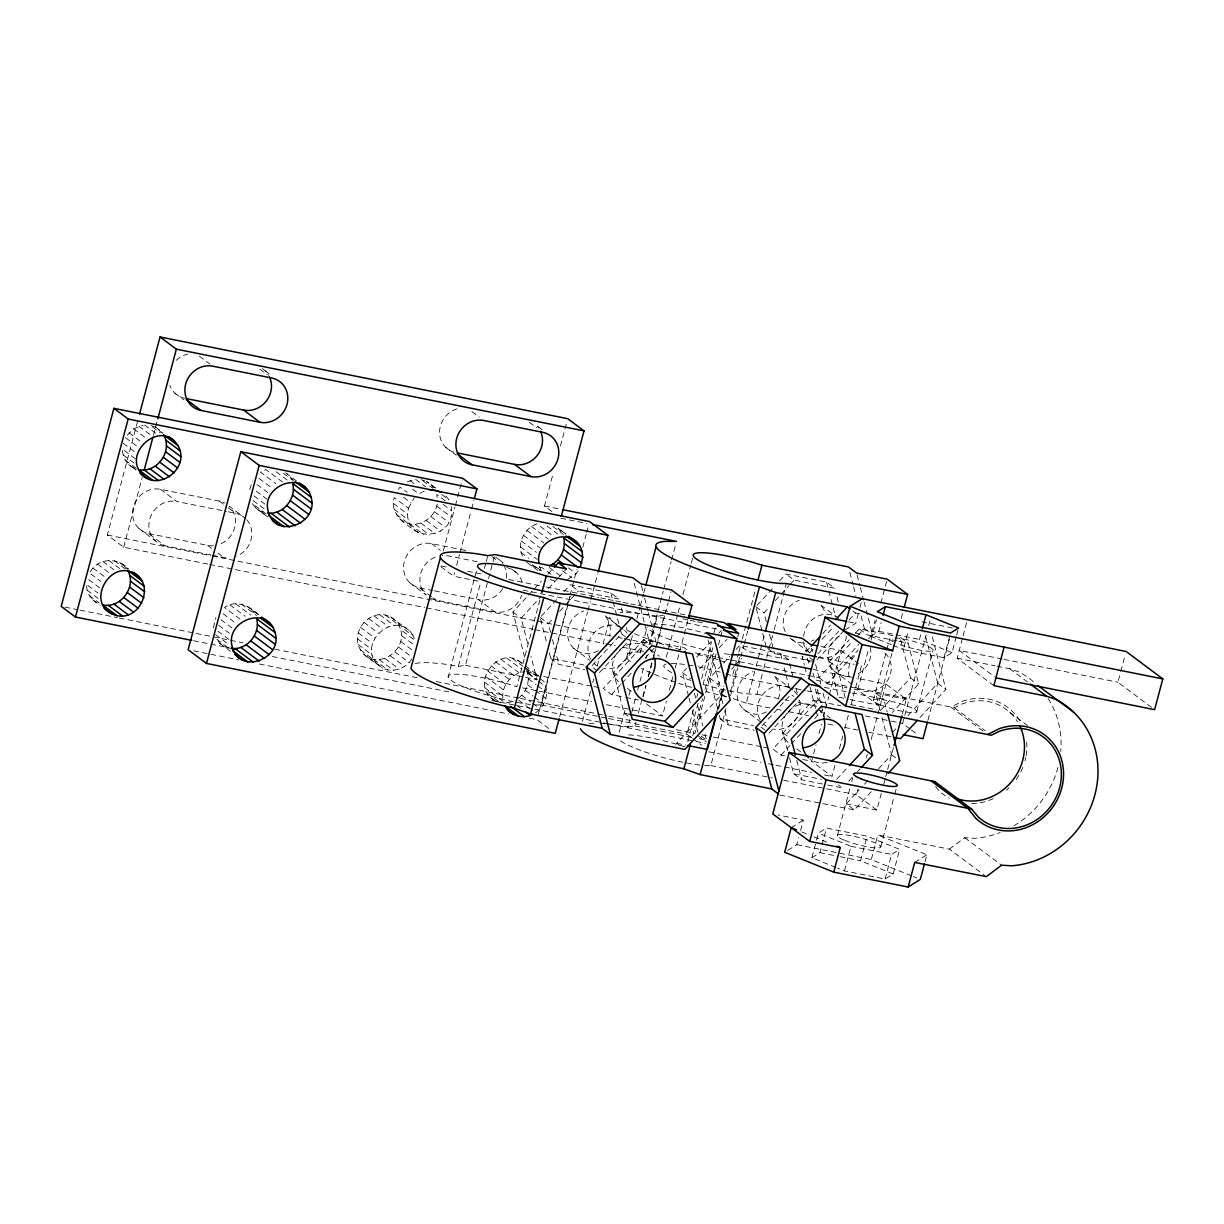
<?xml version="1.0" encoding="UTF-8"?>
<svg xmlns="http://www.w3.org/2000/svg" width="1224" height="1224" viewBox="0 0 1224 1224"><rect width="100%" height="100%" fill="white"/><g stroke="black" fill="none" stroke-linecap="round" stroke-linejoin="round"><path stroke-width="0.75" stroke-dasharray="5 3.75" d="M213.358 627.774L215.837 617.707M249.757 489.539L252.404 481.017M411.784 658.864C406.062 668.595 392.797 673.277 382.515 668.074C372.463 660.18 357.026 653.738 357.423 638.744C357.607 626.642 367.491 615.657 379.624 614.647C394.511 613.346 400.799 629.717 412.871 635.149L415.012 640.412L400.738 629.733L398.596 624.485M378.002 664.846C355.465 643.564 396.209 607.823 412.871 635.149M418.532 532.777C406.552 525.065 389.079 514.631 394.22 497.571L408.495 508.235C400.095 545.261 458.189 540.717 451.197 506.537M363.727 654.182C379.7 669.406 406.796 649.868 400.738 629.733M399.728 518.869C413.773 532.302 438.054 518.563 437.442 500.203M495.246 700.954C467.522 686.006 499.071 642.034 522.067 663.423M522.48 556.063C516.482 543.823 524.3 528.171 536.862 523.872L552.162 535.301M485.056 687.873L503.401 701.582C499.866 687.766 510.714 672.772 524.912 671.701M518.349 698.17C527.666 691.545 531.201 677.912 525.524 667.83L543.884 681.538C549.882 692.172 545.506 706.294 535.546 712.858L530.956 709.43M207.774 564.065L123.655 547.204L107.345 535.01L138.083 419.48M123.655 547.204L142.198 477.513M153.428 435.346L157.33 420.673M443.302 551.029L454.915 507.363M455.404 505.543L462.182 480.068M478.064 581.14L453.691 576.244L454.67 572.618M456.598 565.335L459.505 554.411M459.994 552.605L471.118 510.745M471.607 508.924L474.025 499.836M513.392 701.658A51.607 8.155 14.9 0 1 448.168 677.163L477.131 568.303M415.211 663.546A90.239 14.275 14.9 0 1 449.101 664.754L458.327 666.376L480.42 583.343M484.352 568.579L485.821 563.04M486.311 561.204L487.779 555.665M458.327 666.376L465.457 665.305L488.039 580.421M488.529 578.585L494.909 554.594M551.902 511.571L544.481 506.017L553.202 473.275M560.454 445.98L566.758 422.326M539.876 600.005L516.803 686.71L508.465 684.094A51.607 8.155 14.9 0 0 448.168 677.163M537.872 715.979L566.666 607.777M567.156 605.957L569.588 596.777M570.078 594.956L576.902 569.282M582.762 547.266L586.174 534.429M586.663 532.608L588.622 525.264M535.072 704.902L541.268 705.009L570.721 594.298M559.643 716.851L587.459 612.337M587.948 610.501L590.381 601.336M590.871 599.5L597.694 573.827M582.456 721.364L590.809 689.999M592.768 682.61L593.747 678.922M597.19 666.009L599.148 658.634M603.08 643.87L609.95 618.028M626.642 657.365L632.533 635.225M636.954 618.625L639.907 607.548M640.397 605.712L643.334 594.635M643.824 592.798L645.308 587.26M619.176 732.212L625.556 708.237M628.998 695.308L630.957 687.934M640.29 652.882L647.159 627.055M649.026 644.742L663.27 591.223M663.76 589.387L671.119 561.709M671.609 559.858L676.031 543.257M606.813 723.904A90.239 14.275 14.9 0 1 618.64 725.342L627.866 726.949L629.824 719.574M631.783 712.2L635.715 697.435M637.673 690.045L644.053 666.07M646.027 658.68L647.006 654.993M649.944 643.931L654.855 625.479M655.345 623.628L657.319 616.253L664.433 615.182L653.631 655.773M627.866 726.949L634.981 725.893L635.96 722.191M638.423 712.965L642.34 698.216M642.829 696.364L645.782 685.287M648.23 676.076L653.142 657.625M643.074 696.991L646.012 685.914M648.475 676.688L655.834 649.011M656.814 645.323L660.746 630.559M661.235 628.723L664.678 615.81M665.168 613.958L668.105 602.897M668.595 601.045L671.058 591.819M666.3 657.15L673.674 629.488M674.164 627.637L677.591 614.723M678.081 612.872L680.054 605.498M682.992 594.42L690.856 564.907M691.346 563.055L693.304 555.681M632.594 709.935L662.475 715.918L666.407 701.153M669.344 690.091L673.277 675.327M675.25 667.952L688.01 619.971M691.315 737.475L686.939 734.201L693.824 708.375M696.762 697.298L697.741 693.61M701.673 678.846L711.496 641.957M713.944 632.731L715.918 625.342M687.812 741.759L698.124 703.02M703.02 684.568L712.842 647.664M692.723 735.624L702.545 698.72M704.993 689.495L713.347 658.13L703.234 655.85A90.239 14.275 14.9 0 1 694.467 653.616M716.055 654.075L694.957 733.421L674.332 729.274M718.519 644.849L721.961 631.936M716.82 711.848L723.69 686.021M718.136 708.849L723.537 688.561M718.549 709.033L723.95 688.73M737.705 637.061L738.684 633.374M725.817 673.843L732.488 675.939L738.378 653.784M738.868 651.948L741.805 640.871M742.295 639.035L755.56 589.218M704.611 765.49L710.807 765.581L726.016 708.39M730.437 691.789L737.797 664.112M738.286 662.261L740.26 654.886M730.529 695.615L737.888 667.937M738.378 666.086L740.336 658.711M740.841 656.86L743.779 645.798M744.269 643.946L747.711 631.033M770.156 708.008L746.273 703.203L755.606 668.151M756.095 666.315L764.939 633.099M729.06 690.872A51.607 8.155 14.9 0 0 750.756 694.115L756.952 694.222L763.332 670.232M763.822 668.381L766.27 659.17M766.775 657.319L773.644 631.492M774.134 629.641L786.405 583.511M834.952 765.428L832.014 776.506L811.619 761.267L813.088 755.728M813.577 753.877L816.041 744.651M818.978 733.589L821.442 724.363M823.4 716.973L828.801 696.686M829.291 694.834L841.072 650.556L819.468 646.226M787.721 850.374L796.839 844.667L798.706 837.629M800.572 830.606L803.372 820.065L778.189 815.016M845.126 629.916L855.744 623.291L859.477 609.215M859.952 607.456L862.293 598.658M839.373 748.828L842.816 735.915M844.774 728.525L848.706 713.776M851.154 704.55L861.466 665.795L855.867 664.678M835.885 867.434L811.879 857.718L816.087 841.898M816.561 840.154L818.428 833.116L826.491 828.067L867.112 836.191L899.671 849.38L893.138 873.982L885.074 879.031L844.453 870.907L837.599 868.122M891.347 644.681L870.784 636.342L875.007 620.507M891.898 653.463L878.159 705.131L857.764 689.892L868.566 649.301M871.029 640.076L876.43 619.772M880.836 603.172L886.727 581.033M811.879 857.718L819.942 852.669L826.491 828.067M870.784 636.342L878.847 631.309L881.188 622.496M837.293 835.885L849.808 788.853M851.736 781.616L852.7 778.005M873.293 700.572L886.283 651.78M886.757 649.959L889.649 639.127M901.231 618.411L902.7 612.872M881.28 793.427L876.858 810.028L856.479 794.789L858.927 785.563M866.301 757.886L867.281 754.198M871.197 739.434L885.931 684.078L856.05 678.096M844.453 870.907L850.986 846.304L818.428 833.116M956.235 636.786L952.012 652.667L943.964 657.716L903.343 649.546L908.499 630.176M893.138 873.982L860.564 860.793L867.112 836.191M952.012 652.667L919.454 639.463L920.861 634.185M883.743 784.201L885.212 778.663M885.702 776.812L887.171 771.288M887.66 769.437L893.551 747.298M902.394 714.082L906.326 699.332L885.931 684.078M909.906 728.861L902.624 723.415L926.186 634.858M928.649 625.632L930.118 620.094M911.574 875.879L871.289 859.569L877.822 834.967L949.396 849.15L984.83 875.527M880.821 846.61L894.285 795.967M894.775 794.162L896.213 788.73M916.822 711.312L933.162 649.898M885.074 879.031L891.623 854.429L899.671 849.38M943.964 657.716L950.054 634.782M927.93 720.217L950.008 637.184M956.709 635.027L958.591 627.973M993.842 685.624L957.153 658.206L962.584 637.75M963.074 635.944L967.404 619.665M925.007 861.849L926.874 854.811L877.822 834.967M1151.554 707.38L1117.91 682.227L1120.327 673.185M1120.802 671.379L1125.131 655.1M408.495 508.235L414.278 497.74M127.235 435.209L133.6 428.828L143.208 425.309M90.346 571.73C98.18 557.716 118.3 557.165 128.413 568.961M398.244 489.524L400.003 487.076L407.148 492.4M567.553 579.533L576.137 573.643L579.671 568.732M524.622 657.242L512.933 612.031L527.192 596.562M528.493 595.155L541.436 581.094M547.924 574.056L551.81 569.833M527.682 643.472L521.133 618.151L540.564 597.052M548.337 588.622L557.41 578.768M558.695 577.361L566.467 568.931M541.406 616.116L558.97 597.052M563.989 591.605L570.262 584.797L610.898 592.952L619.069 599.056L578.432 590.917L570.262 584.797M550.632 632.471L548.337 623.597L553.355 618.151M559.628 611.342L578.432 590.917M620.078 628.447L621.455 633.772L591.345 666.453L596.792 670.523M599.515 672.557L629.61 639.877M628.172 716.208L624.102 713.164L613.545 672.343L643.656 639.662L684.308 647.817L687.031 649.852M634.185 583.159L648.659 639.234L603.325 688.439L611.48 694.543L624.087 697.068M611.48 694.543L620.553 684.706M621.853 683.298L632.211 672.053M645.155 657.976L654.228 648.139M688.546 696.119L682.472 672.603L686.358 668.396M696.716 657.135L710.976 641.667M718.748 633.236L721.334 630.421M757.09 605.329L774.639 586.265M779.657 580.819L785.93 574.01L826.582 582.165L834.753 588.27L794.116 580.13L785.93 574.01M699.73 668.885L713.99 653.417M719.161 647.802L726.934 639.356M766.316 621.685L764.021 612.811L767.785 608.726M775.312 600.556L789.097 585.577M790.352 584.215L794.116 580.13M717.478 708.237L709.675 678.065L722.221 664.448M723.476 663.087L729.749 656.278M736.022 649.47L739.786 645.385L780.438 653.539L788.608 659.644L793.183 677.392M722.91 703.708L717.876 684.185L721.64 680.1M731.661 669.207L734.171 666.483M735.425 665.122L741.698 658.313M679.442 745.339L676.719 743.305L722.068 694.1L708.053 639.831M805.912 651.887L809.798 647.664M822.742 633.604L830.515 625.158M809.538 652.943L814.557 647.496M822.084 639.326L833.36 627.071M817.953 653.754L838.669 631.263M849.043 620.017L855.515 612.979L862.966 614.479M844.04 630.452L815.199 661.771L774.562 653.631L767.739 648.536M762.139 725.679L790.979 694.36L793.703 696.395M837.935 695.278L829.229 661.557L849.303 639.769M855.576 632.961L859.34 628.876L894.438 635.914M807.764 675.403L818.994 677.668L852.684 641.101M857.856 635.47L864.343 628.447L860.61 613.974M769.054 733.145L799.15 700.465M845.187 697.833L837.384 667.646L858.712 644.513M818.994 677.668L827.164 683.757L858.254 650.005M868.612 638.76L872.498 634.537L867.831 616.452M787.675 750.679L783.085 732.931L813.18 700.25L840.903 705.804M815.383 688.959L818.198 699.822L772.849 749.027L781.019 755.132L784.615 755.851M781.019 755.132L790.077 745.294M791.377 743.886L801.735 732.625M814.694 718.564L822.467 710.134M880.423 710.532L910.534 677.851L899.992 637.031L908.147 643.12L918.689 683.956L892.342 712.536M836.788 779.183L848.079 766.928M892.403 732.518L896.289 728.311M907.948 715.642L937.737 683.313L924.656 632.67M848.706 781.187L852.47 777.102M857.489 771.656L859.998 768.932M919.989 717.524L945.892 689.403L931.877 635.149M871.243 791.714L854.413 809.982L846.258 803.893L859.202 789.832M864.389 784.201L868.275 779.994M878.633 768.733L891.592 754.673L881.785 716.698M949.396 849.15L964.741 837.736L974.748 838.333A90.239 82.834 -53.3 0 0 1000.207 832.488M791.24 827.684L803.372 820.065M914.726 862.43L926.874 854.811M407.271 481.843L415.64 479.334L425.631 486.8M424.208 491.191L418.868 493.823L411.738 488.498M258.708 614.815C249.88 606.048 236.048 599.194 224.528 607.486L241.358 620.063M816.27 680.131L954.368 707.763L962.355 703.877A51.607 47.384 -53.3 0 1 1017.649 721.9M506.17 702.958L511.862 701.78M640.29 652.101L635.195 652.086A90.239 14.275 14.9 0 0 631.217 662.322M531.185 565.457L536.479 567.309L542.171 567.661L552.865 575.663M526.81 671.823L535.898 673.904L540.427 677.147M657.319 616.253L648.093 614.647A90.239 14.275 14.9 0 0 619.971 612.643M544.481 506.017L559.399 509.016M560.791 518.211L586.923 523.459M921.856 621.823L952.471 627.958M848.538 621.838L855.744 623.291M878.847 631.309L919.454 639.463M211.018 554.992L164.995 545.766L148.685 533.572A23.21 21.313 -53.2 0 1 133.37 507.18A23.21 21.313 -53.2 0 1 160.466 489.294L219.387 501.106A23.21 21.313 -53.2 0 1 224.665 502.957M431.552 596.761L419.679 587.903A23.21 21.313 -53.2 0 1 404.364 561.51A23.21 21.313 -53.2 0 1 431.475 543.609L459.092 549.148M460.928 549.515L466.451 550.632M1002.165 659.032L959.218 650.418L994.393 676.704M1004.032 659.399L1117.91 682.227M897.054 640.902L867.495 634.981L859.34 628.876M898.906 641.269L908.147 643.12M160.466 489.294L176.776 501.488L226.486 511.448M228.322 511.816L235.697 513.3A23.21 21.313 -53.2 0 1 245.504 518.379L229.194 506.201A23.21 21.313 -53.2 0 1 218.989 544.542M477.238 561.709L447.785 555.803A23.21 21.313 -53.2 0 0 442.094 555.466M957.153 658.206L995.204 665.825M997.009 666.193L1009.708 668.732L1019.011 671.991A90.239 82.834 -53.3 0 1 1035.29 683.344M441.298 565.962L446.928 567.079M467.553 571.226L482.547 574.224M508.802 579.487L544.42 586.633M546.287 587L598.796 597.526M600.663 597.909L606.293 599.026M608.16 599.408L613.79 600.54M615.657 600.908L621.287 602.04M623.169 602.422L628.784 603.539M630.666 603.922L636.281 605.038M638.163 605.421L643.793 606.553M645.66 606.92L686.909 615.198M682.793 618.854L688.286 619.956M690.122 620.323L695.63 621.425M697.466 621.792L702.974 622.894M523.061 590.152L719.926 629.626M818.504 657.181L854 664.295M788.608 659.644L747.971 651.505L739.786 645.385M148.685 533.572L207.606 545.384A23.21 21.313 -53.2 0 0 213.282 545.736M419.679 587.903L432.577 590.488M434.413 590.855L478.599 599.714L494.909 611.893A23.21 21.313 -53.2 0 0 521.577 595.445M813.088 669.482L854.184 677.713M212.869 555.359L223.916 557.578A23.21 21.313 -53.2 0 0 229.607 557.914M430.71 598.23A23.21 21.313 -53.2 0 0 436.004 600.097L494.909 611.893M107.345 535.01L210.344 555.65M212.226 556.033L611.128 635.99M618.61 637.49L622.358 638.24M624.225 638.622L652.331 644.252M695.4 652.882L715.994 657.013M717.876 657.395L729.106 659.644M730.973 660.011L805.897 675.036M879.918 709.461L875.711 693.182L906.326 699.332M827.164 683.757L846.962 687.735M854.168 689.173L857.764 689.892M824.272 687.337L850.343 692.57M852.21 692.937L883.866 699.287L887.14 711.94M209.641 564.432L424.621 607.532M426.488 607.9L533.037 629.258M534.903 629.641L604.075 643.503M605.941 643.87L615.289 645.752M622.756 647.251L643.319 651.367M732.488 675.939L794.116 688.286M795.982 688.653L805.316 690.535M807.182 690.902L823.997 694.268M838.93 697.267L848.278 699.149M850.144 699.516L878.159 705.131M850.864 704.611L876.736 709.782M756.952 694.222L783.1 699.455M784.966 699.837L788.7 700.587M798.033 702.454L816.714 706.202M865.276 715.933L889.557 720.798M891.424 721.181L902.624 723.415M549.316 652.973L550.693 658.298L583.955 664.969M550.693 658.298L558.878 664.418L584.735 669.605M777.5 709.476L781.172 710.211M788.516 711.695L808.727 715.749M827.929 724.057L835.365 725.557M844.682 727.423L857.718 730.039M868.902 732.273L891.24 736.756M527.896 669.895L528.829 673.506L541.865 676.122M543.716 676.505L592.141 686.205M594.007 686.572L599.592 687.704M465.457 665.305L537.015 679.641L530.941 656.125M625.892 697.435L638.484 699.96M719.314 715.336L720.232 718.886L753.479 725.557M720.232 718.886L728.418 725.006L754.275 730.192M522.403 687.842L537.351 690.841M539.218 691.208L591.513 701.689M606.446 704.687L630.727 709.553M624.102 713.164L629.641 714.281M64.949 607.135L78.076 609.751M79.942 610.133L117.443 617.646M119.325 618.028L194.325 633.068M196.207 633.435L243.071 642.829M274.956 649.225L419.327 678.157M436.203 681.554L518.701 698.078M520.582 698.46L535.577 701.474M537.458 701.842L606.829 715.749M608.695 716.132L631.202 720.63M702.071 734.844L711.389 736.71M713.255 737.077L761.68 746.793M763.547 747.16L769.131 748.277M541.268 705.009L606.645 718.106M608.512 718.488L686.939 734.201M634.981 725.893L691.866 737.276M699.21 738.745L706.539 740.214L704.672 732.992M802.623 759.461L811.619 761.267M193.591 640.718L229.225 647.863M272.355 656.508L450.478 692.218M491.727 700.48L516.1 705.376M517.981 705.743L532.976 708.757M534.842 709.124L607.976 723.782M609.843 724.164L694.222 741.071M696.104 741.453L705.468 743.335M676.719 743.305L685.731 745.11M708.742 751.796L761.037 762.277M768.504 763.776L774.119 764.893M775.985 765.275L811.466 772.39M824.532 775.006L832.014 776.506M193.759 650.862L238.757 659.874M259.381 664.005L508.771 714.005M529.395 718.136L536.908 719.636L550.662 729.932M789.495 757.778L793.626 773.752L821.35 779.306M793.626 773.752L801.781 779.841L825.802 784.661M827.654 785.028L842.433 787.996L838.364 784.951M710.807 765.581L772.436 777.944M783.635 780.193L824.731 788.424M826.598 788.807L856.479 794.789M846.258 803.893L876.858 810.028M779.918 795.049L854.413 809.982M850.986 846.304L891.623 854.429M796.839 844.667L871.289 859.569M819.942 852.669L838.409 856.356M840.261 856.724L860.564 860.793M726.658 696.701L719.926 695.186A90.239 14.275 14.9 0 1 705.865 691.529M684.66 746.778L678.004 744.682A51.607 8.155 14.9 0 0 626.458 734.798M421.316 479.686L424.85 480.91M162.44 433.388L155.616 427.207L150.322 425.355L160.313 432.822M554.824 581.033L549.53 579.182L545.017 575.938M265.96 513.789L252.205 503.492L255.663 507.899L260.192 511.142L265.47 512.994M135.267 458.725L122.415 449.116C122.385 457.898 128.03 466.788 136.782 469.022M496.944 701.383L500.478 702.622M229.469 648.292L224.176 646.44L219.662 643.197L216.204 638.806L229.959 649.087M713.347 658.13L718.213 659.843M719.834 660.424L726.337 662.719M733.283 698.613L746.273 703.203M893.061 645.369L903.343 649.546M913.318 876.583L916.822 878.006M801.751 831.938L806.999 834.064M814.006 836.895L829.765 843.275M435.423 487.978L426.61 481.537L435.178 487.932M490.656 697.527L495.184 700.771M86.598 585.868C86.766 593.013 91.035 599.653 97.247 603.095M1009.708 668.732L1027.41 681.921M1009.754 712.307L1027.471 725.495M954.368 707.763L985.366 730.835M964.741 837.736L1001.63 865.2M852.791 610.944L855.515 612.979M864.343 628.447L872.498 634.537M937.737 683.313L945.892 689.403M838.838 618.518L819.927 604.381A22.552 20.716 -53.3 0 1 825.374 613.76M983.01 731.08L950.895 707.074L962.722 701.199A54.147 49.71 -53.3 0 1 1020.235 721.364M910.534 677.851L918.689 683.956M841.072 650.556L858.559 663.622M542.125 429.639L536.204 425.218A23.21 21.313 -53.2 0 1 538.637 428.033M529.349 422.341L536.77 427.88M875.711 693.182L883.866 699.287M755.835 606.691L764.021 612.811M829.229 661.557L837.384 667.646M809.753 652.759L789.388 637.536A22.552 20.716 -53.3 0 0 804.459 642.814M834.217 671.043L851.705 684.109M911.36 729.948L917.189 734.308M809.753 657.701L813.838 660.761M810.181 662.199L802.026 656.095L804.352 665.137M471.913 411.631L479.334 417.17M818.198 699.822L823.63 703.877M891.592 754.673L899.747 760.777M813.18 700.25L819.988 705.33M792.693 689.877L773.782 675.74A22.552 20.716 -53.3 0 1 778.204 699.225M820.065 710.348L830.27 717.968M565.717 533.832L558.067 528.125L561.525 532.517M558.129 528.309L565.779 534.031M552.85 526.458L563.545 534.46M445.873 447.494L456.246 455.252M547.159 526.121L557.853 534.123M531.537 526.504L548.352 539.08M526.947 530.42L543.762 542.997M568.487 567.921L576.137 573.643M523.398 535.332L540.228 547.908M709.675 678.065L717.876 684.185M783.085 732.931L789.878 738.011M562.367 570.69L571.547 577.544M521.164 540.916L536.449 552.345M743.243 708.895L762.154 723.032M796.809 748.935L801.184 752.209M648.659 639.234L655.452 644.314M722.068 694.1L726.138 697.144M549.392 567.615L561.632 576.764M520.353 546.791L537.183 559.368M760.884 727.041L764.969 730.085M643.656 639.662L649.087 643.732M682.472 672.603L690.673 678.739M521.057 552.559L528.692 558.282M623.154 629.304L604.243 615.167A22.552 20.716 -53.3 0 1 609.598 635.868M650.541 649.76L659.277 656.293M441.726 494.511L448.871 499.836L445.414 495.445M422.754 480.741L432.745 488.208M536.479 567.309L542.599 571.883M532.379 564.677L540.029 570.399M445.307 500.83L436.738 494.435L437.274 498.749M526.657 562.229L538.835 571.18M621.455 633.772L625.541 636.832M265.195 370.887L271.131 375.324M443.149 504.472L451.717 510.867M409.933 480.527L414.217 483.725M259.825 369.128L267.245 374.666M436.647 506.078L450.906 516.742M500.203 560.516L503.156 562.734M512.06 569.389L516.513 572.71M434.398 511.663L448.673 522.327M491.864 556.538L497.801 560.974M430.848 516.574L445.123 527.238M403.614 497.311L410.744 502.651M426.258 520.491L440.533 531.155M199.435 356.199L209.809 363.956M420.934 523.122L435.209 533.786M393.424 503.447L407.699 514.111M701.077 736.144L706.539 740.214M540.151 617.477L548.337 623.597M613.545 672.343L618.992 676.398M415.227 524.316L429.502 534.98M697.802 735.548L706.37 741.943M394.113 509.215L408.388 519.879M409.535 523.964L423.81 534.628M396.27 514.478L410.545 525.142M573.719 648.322L589.708 660.272M627.285 688.362L631.645 691.621M646.456 703.938L662.475 715.918M692.769 738.562L701.505 745.095M431.475 543.609L440.365 550.264M512.933 612.031L521.133 618.151M440.854 566.651L453.691 576.244M285.605 472.847L296.315 480.848M293.592 480.481L287.074 473.795M283.371 473.275L292.551 480.145M174.879 393.179L183.768 399.82M276.15 471.791L288.39 480.94M282.683 482.118L265.868 469.542L260.528 472.189L275.828 483.618M517.538 660.195L523.658 664.77M525.127 665.718L538.897 676M433.036 597.878L436.004 600.097M512.259 658.344L522.954 666.346M524.484 667.478L530.604 672.053M409.872 582.808L426.182 595.002A23.21 21.313 -53.2 0 1 436.387 556.645M528.829 673.506L537.015 679.641M527.682 673.093L536.846 679.947M538.376 681.095L546.026 686.802M506.568 657.992L521.852 669.421M528.37 678.861L536.02 684.568M537.55 685.715L546.73 692.57M258.998 478.385L271.238 487.519M500.861 659.185L519.206 672.894M527.575 684.736L533.695 689.296M535.225 690.443L545.919 698.445M495.536 661.817L513.881 675.526M256.994 484.444L267.689 492.446M525.326 690.321L532.976 696.028M534.506 697.175L543.67 704.029M490.946 665.734L509.291 679.442M256.275 491.176L266.985 499.178M521.791 695.232L530.956 702.086M532.486 703.234L540.136 708.941M253.949 495.904L266.174 505.053M487.397 670.645L505.757 684.354M155.616 427.207L162.991 432.577M253.108 500.524L266.878 510.806M518.731 700.281L529.426 708.283M485.148 676.229L503.508 689.938M260.192 511.142L267.827 516.849M144.631 425.003L156.045 433.541M255.663 507.899L267.888 517.048M516.452 705.208L521.042 708.635M484.352 682.105L502.697 695.813M138.924 426.197L150.353 434.734M390.609 616.835L409.413 630.743M385.315 614.984L399.59 625.648M133.6 428.828L145.013 437.366M487.198 693.136L499.438 702.27M379.624 614.647L393.899 625.311M401.441 635.501L414.293 645.109M129.01 432.745L141.862 442.354M373.932 615.825L388.207 626.489M219.387 501.106L226.792 506.644M228.276 507.746L235.697 513.3M400.646 641.376L413.483 650.984M368.592 618.472L382.867 629.136M125.475 437.657L138.312 447.265M398.397 646.961L411.233 656.569M364.002 622.373L378.277 633.038M123.226 443.241L136.063 452.849M394.847 651.887L409.122 662.551M360.468 627.285L374.743 637.964M123.119 454.884L134.533 463.422M390.257 655.789L404.532 666.453M358.219 632.869L372.494 643.549M125.261 460.148L136.69 468.685M133.248 467.782L136.109 469.924M128.719 464.554L135.864 469.878M384.933 658.42L399.208 669.1M357.423 638.744L371.698 649.424M379.226 659.614L393.501 670.278M358.112 644.513L372.387 655.177M373.534 659.262L387.809 669.941M360.269 649.776L374.544 660.44M368.256 657.41L382.515 668.074M207.606 545.384L212.043 548.704M217.979 553.141L223.916 557.578M246.544 605.865L258.769 615.014M241.25 604.013L256.55 615.442M138.863 528.477L155.188 540.671M235.559 603.662L250.859 615.091M229.867 604.855L245.152 616.284M222.998 613.683L235.238 622.832M220.993 619.742L233.218 628.891M218.744 625.326L229.439 633.328M217.933 631.202L230.173 640.351M119.615 562.52L128.168 568.915M215.577 634.69L229.347 644.971M114.322 560.668L125.735 569.191M219.662 643.197L230.357 651.199M108.63 560.317L120.044 568.854M102.923 561.51L115.775 571.103M97.599 564.142L110.435 573.735M93.009 568.058L104.422 576.581M90.897 574.041L100.888 581.507M88.648 579.625L100.062 588.147M87.853 585.5L97.844 592.967M87.118 590.197L98.532 598.72M89.26 595.461L99.251 602.927M92.718 599.852L100.108 605.222M935.61 786.481L938.915 790.689A54.147 49.71 -53.3 0 0 949.472 798.232M431.139 484.765L433.449 487.703M251.073 609.108L254.531 613.499M124.129 565.748L126.439 568.686M539.402 566.284L541.559 571.532M857.091 574.867L859.891 585.715M860.35 587.52L863.624 600.188M864.098 601.994L867.357 614.647M849.854 572.388L853.128 585.041M853.602 586.847L855.928 595.889M837.048 597.144L838.425 602.468M826.582 582.165L828.419 589.264M828.878 591.039L835.288 615.886M811.405 648.047L812.338 651.658M815.612 664.326L820.738 684.216M823.079 693.258L826.353 705.911M812.981 673.047L814.373 678.478M817.188 689.326L820.921 703.8M821.381 705.605L824.655 718.259M803.235 641.942L805.576 650.984M807.442 658.221L809.309 665.458M804.826 666.958L806.692 674.179M809.967 686.848L815.566 708.543M816.041 710.364L817.907 717.585M795.937 688.041L798.232 696.915M780.438 653.539L782.274 660.639M784.11 667.738L785.471 673.062M785.93 674.837L789.602 689.036M769.514 634.109L774.562 653.631M796.748 760.318L801.781 779.841M756.294 608.466L762.246 631.538M762.705 633.313L766.377 647.511M724.746 710.807L728.418 725.006M694.406 693.197L695.798 698.629M697.68 705.865L702.806 725.756M689.005 697.925L690.413 703.356M692.279 710.593L698.353 734.094M641.407 585.653L644.207 596.501M644.681 598.307L647.94 610.975M648.414 612.78L652.147 627.239M652.622 629.044L656.355 643.518M621.364 607.93L622.741 613.255M626.413 627.453L627.331 631.003M610.898 592.952L612.734 600.051M613.193 601.826L619.619 626.673M552.468 639.571L558.878 664.418M540.61 619.252L546.577 642.325M1048.126 698.583A90.239 82.834 -53.3 0 1 1060.749 751.582M1057.964 767.387A90.239 82.834 -53.3 0 1 1013.074 826.276M894.882 637.811A22.552 3.565 15 0 1 925.65 645.431A22.552 3.565 15 0 1 927.914 651.199A22.552 3.565 15 0 1 897.146 643.594M893.367 641.881A22.552 3.565 15 0 1 891.761 637.796M1026.676 741.973A54.147 49.71 -53.3 0 1 1026.11 755.682M1025.789 757.411A54.147 49.71 -53.3 0 1 1024.993 760.793M1022.774 767.448A54.147 49.71 -53.3 0 1 1015.981 779.81M1009.035 787.812A54.147 49.71 -53.3 0 1 1006.419 790.199M993.169 798.66A54.147 49.71 -53.3 0 1 988.365 800.588M985.106 801.598A54.147 49.71 -53.3 0 1 969.331 803.464M725.48 690.106A51.607 8.155 14.9 0 1 703.264 684.415M690.979 680.498A51.607 8.155 14.9 0 1 680.253 676.459M671.808 672.603A51.607 8.155 14.9 0 1 669.253 663.515M670.828 663.439A51.607 8.155 14.9 0 1 686.572 664.754M688.148 664.999A51.607 8.155 14.9 0 1 693.121 665.841M698.338 666.851A51.607 8.155 14.9 0 1 720.951 672.389M870.218 647.282A22.552 20.732 -53.2 0 1 854.842 675.174M849.303 676.321A22.552 20.732 -53.2 0 1 828.342 659.583A22.552 20.732 -53.2 0 1 842.801 634.262M855.224 632.946A22.552 20.732 -53.2 0 1 860.365 634.736M846.365 636.021A22.552 20.732 -53.2 0 1 819.3 657.701M808.513 651.443A22.552 20.732 -53.2 0 1 804.306 643.365M803.678 636.327A22.552 20.732 -53.2 0 1 835.9 616.452M691.637 687.429A90.239 14.275 14.9 0 1 677.27 682.839M675.572 682.258A90.239 14.275 14.9 0 1 641.422 668.411M813.945 639.861A22.552 20.716 -53.3 0 1 811.344 641.147M785.181 631.63A22.552 20.716 -53.3 0 1 799.318 600.25M885.151 653.126A22.552 20.732 -53.2 0 1 884.876 684.048A22.552 20.732 -53.2 0 1 854.612 686.282M849.165 676.887A22.552 20.732 -53.2 0 1 857.014 653.325M495.674 557.287A23.21 21.313 -53.2 0 1 502.636 563.346M503.661 564.922A23.21 21.313 -53.2 0 1 506.292 578.891M502.682 588.698A23.21 21.313 -53.2 0 1 478.599 599.714M184.686 398.274A23.21 21.313 -53.2 0 1 169.83 385.346M176.21 360.3A23.21 21.313 -53.2 0 1 187.899 354.042M262.273 368.577A23.21 21.313 -53.2 0 1 268.653 375.294M453.874 452.146A23.21 21.313 -53.2 0 1 439.722 429.624A23.21 21.313 -53.2 0 1 458.908 408.372M164.995 545.766A23.21 21.313 -53.2 0 1 149.68 519.374A23.21 21.313 -53.2 0 1 176.776 501.488M246.789 519.726A23.21 21.313 -53.2 0 1 236.676 556.216M506.69 567.615A23.21 21.313 -53.2 0 1 522.112 582.364M680.498 649.745A90.239 14.275 14.9 0 1 634.338 633.573M632.594 632.793A90.239 14.275 14.9 0 1 624.73 629.075M619.711 626.367A90.239 14.275 14.9 0 1 611.312 614.54M699.914 765.046A51.607 8.155 14.9 0 1 684.675 762.598M682.916 762.246A51.607 8.155 14.9 0 1 620.063 740.535M729.382 654.335A51.607 8.155 14.9 0 1 720.951 653.126M712.368 651.535A51.607 8.155 14.9 0 1 649.516 629.824M652.56 624.179A51.607 8.155 14.9 0 1 707.457 633.986M589.05 723.461A90.239 14.275 14.9 0 1 597.526 723.292M601.596 723.491A90.239 14.275 14.9 0 1 605.008 723.751M818.611 709.262A22.552 20.732 -53.2 0 1 823.523 716.882M788.072 742.417A22.552 20.732 -53.2 0 1 787.384 712.597M788.348 711.496A22.552 20.732 -53.2 0 1 814.205 706.11M794.146 690.979A22.552 20.732 -53.2 0 1 797.513 695.247M799.593 700.357A22.552 20.732 -53.2 0 1 773.155 729.076M766.438 726.368A22.552 20.732 -53.2 0 1 763.608 724.118M760.242 719.85A22.552 20.732 -53.2 0 1 763.883 693.197A22.552 20.732 -53.2 0 1 789.74 687.827M766.515 711.909A22.552 20.716 -53.3 0 1 738.194 700.847A22.552 20.716 -53.3 0 1 753.158 671.624M827.256 762.322A22.552 20.732 -53.2 0 1 809.829 758.834M530.39 704.458A51.607 8.155 14.9 0 1 515.136 702.01M649.087 648.674A22.552 20.732 -53.2 0 1 653.983 656.293M618.548 681.829A22.552 20.732 -53.2 0 1 618.166 651.642A22.552 20.732 -53.2 0 1 647.726 647.496M624.623 630.391A22.552 20.732 -53.2 0 1 626.994 633.129M630.069 639.785A22.552 20.732 -53.2 0 1 603.616 668.488M596.914 665.779A22.552 20.732 -53.2 0 1 594.068 663.53M590.718 659.262A22.552 20.732 -53.2 0 1 594.359 632.624A22.552 20.732 -53.2 0 1 620.216 627.239M598.276 650.648A22.552 20.716 -53.3 0 1 568.885 640.932A22.552 20.716 -53.3 0 1 583.634 611.036M880.806 705.039A22.552 3.565 14.9 0 0 916.485 712.184A22.552 3.565 14.9 0 0 887.874 700.602A22.552 3.565 14.9 0 0 880.806 705.039M844.789 840.352A22.552 3.565 14.9 0 0 880.484 847.482A22.552 3.565 14.9 0 0 851.873 835.9A22.552 3.565 14.9 0 0 844.789 840.352"/><path stroke-width="1.5" d="M132.697 572.159C156.06 583.205 141.081 621.103 116.816 615.611L102.541 604.947C120.947 608.818 137.18 586.388 127.587 570.154M152.816 480.313L138.541 469.633C156.947 473.504 173.181 451.09 163.588 434.841L177.863 445.521C191.327 467.935 157.437 493.639 140.148 473.076M231.367 648.414C247.003 650.48 260.666 633.787 256.673 618.763L275.033 632.487C283.402 658.466 239.843 675.587 232.407 647.267C224.023 621.272 267.582 604.151 275.033 632.487M267.368 513.101C283.004 515.166 296.667 498.474 292.674 483.465L311.034 497.173C319.403 523.168 275.844 540.274 268.408 511.953C260.024 485.974 303.583 468.853 311.034 497.173M549.193 565.809C559.965 561.571 566.437 549.025 563.683 537.78L582.027 551.504L582.731 557.272L580.237 567.324M474.514 498.015L476.932 488.912L462.657 478.247L113.893 408.342L61.2 606.37L75.475 617.049L191.724 640.351M75.475 617.049L128.168 419.006L113.893 408.342M139.551 413.987L160.038 336.967L567.722 418.684L584.032 430.879L561.281 516.39M144.157 470.184L152.939 437.182M157.82 418.838L176.348 349.161L160.038 336.967M598.184 571.99L607.946 535.316L589.601 521.608L240.822 451.687L188.129 649.73L206.489 663.439L555.252 733.36L559.154 718.687M206.489 663.439L259.182 465.411L240.822 451.687M440.426 557.456L410.973 668.151A90.239 14.275 14.9 0 0 504.242 705.973L514.355 708.237L530.604 713.99L602.223 728.372L610.378 734.476L684.874 749.409L730.223 700.189L714.342 638.698L706.187 632.609L736.787 638.744L725.006 683.023M541.849 592.615L546.256 576.014L691.942 605.207L688.5 618.135M514.355 708.237L543.808 597.542L533.71 595.277A90.239 14.275 14.9 0 1 445.001 562.413A90.239 14.275 14.9 0 1 478.569 554.059L487.779 555.665L494.909 554.594L566.467 568.931L558.282 562.811L554.396 567.033M530.604 713.99L560.057 603.294L543.808 597.542M645.798 585.409L656.095 546.669M778.556 794.039L771.763 788.96L700.128 774.578L683.879 768.825L690.275 744.85M700.128 774.578L716.331 713.699M725.159 680.483L729.581 663.867L801.215 678.249L809.37 684.354L820.539 686.587M717.157 712.536L707.334 749.44L687.521 745.477M758.008 579.992L761.94 565.228L907.611 594.42L904.184 607.349M748.201 629.197L759.492 586.755L749.379 584.491A90.239 14.275 14.9 0 1 664.647 541.375L676.52 541.406L592.523 524.576M765.428 631.247L775.725 592.508L759.492 586.755M846.748 621.471L825.16 617.141L808.789 678.632L845.692 706.11L991.272 735.241L999.258 731.355A51.607 47.384 -53.3 0 1 1059.846 786.803A51.607 47.384 -53.3 0 1 978.236 816.959L971.626 809.049L934.738 781.57L789.159 752.439L772.788 813.945L809.691 841.408L840.276 847.528L833.728 872.131L908.177 887.033L920.326 879.413L924.533 863.609M850.144 606.263L843.611 630.865L892.633 650.755L899.196 626.122L850.144 606.263L862.293 598.658M809.691 841.408L826.047 779.918L789.159 752.439M845.692 706.11L862.048 644.604L825.16 617.141M883.055 615.458L885.411 606.66L926.033 614.785L958.591 627.973L950.528 633.022L909.906 624.898L877.348 611.709L885.411 606.66M922.269 628.891L926.033 614.785M894.056 745.447L901.904 715.933M927.425 722.053L923.018 738.653L903.205 734.691M908.177 887.033L914.726 862.43L986.299 876.629L1001.63 865.2L1011.651 865.812A90.239 82.834 -53.3 0 0 1094.868 794.866A90.239 82.834 -53.3 0 0 1055.914 699.47L1046.596 696.211L993.842 685.624L1004.093 647.098L1162.8 678.907L1154.614 709.66L995.923 677.851M602.223 728.372L586.342 666.881L631.676 617.676L639.831 623.766L714.342 638.698M610.378 734.476L594.497 672.986L639.831 623.766M629.641 714.281L664.754 721.318L694.849 688.638L685.226 651.367M672.909 727.408L703.004 694.727L692.463 653.907L651.811 645.767L621.716 678.433L632.257 719.268L672.909 727.408L664.754 721.318M811.084 646.257L820.156 636.419M835.701 619.543L847.36 606.89L850.083 608.925M771.763 788.96L755.866 727.469L801.215 678.249M778.984 791.438L764.021 733.574L809.37 684.354M849.334 765.566L864.389 749.226L855.209 713.73M861.252 767.57L872.544 755.315L861.987 714.495L821.335 706.34L791.24 739.021L795.37 754.994M917.403 720.339L900.558 738.623L894.974 737.506M888.089 773.43L899.747 760.777L887.599 713.76M505.558 706.845C510.867 716.086 523.673 719.406 532.884 714.173M987.6 734.507L999.427 728.632A54.147 49.71 -53.3 0 1 1058.959 752.699A54.147 49.71 -53.3 0 1 1041.287 819.116A54.147 49.71 -53.3 0 1 975.62 818.122L967.893 808.299L931.189 780.866M429.899 489.998L435.591 490.35L440.885 492.201M176.348 349.161L584.032 430.879M186.522 398.642L243.607 410.071L259.916 422.265A23.21 21.313 -53.2 0 0 287.013 404.379A23.21 21.313 -53.2 0 0 271.697 377.987L212.777 366.175A23.21 21.313 -53.2 0 0 185.681 384.061A23.21 21.313 -53.2 0 0 200.996 410.453L259.916 422.265M457.531 452.957L514.6 464.401L530.91 476.595A23.21 21.313 -53.2 0 0 558.006 458.709A23.21 21.313 -53.2 0 0 542.691 432.317L483.786 420.505A23.21 21.313 -53.2 0 0 456.69 438.391A23.21 21.313 -53.2 0 0 472.005 464.783L530.91 476.595M128.168 419.006L476.932 488.912M563.132 509.765L848.462 566.957L856.616 573.062L887.216 579.182L907.611 594.42M259.182 465.411L607.946 535.316M775.725 592.508L847.36 606.89M899.196 626.122L1004.093 647.098M558.282 562.811L632.777 577.743L640.948 583.848L671.548 589.968L691.942 605.207M862.048 644.604L892.633 650.755M688.791 615.565L724.409 622.71L738.684 633.374L723.675 630.375M717.647 625.831L736.007 629.519L727.806 623.399L802.301 638.331L810.472 644.436L817.678 645.874M560.057 603.294L631.676 617.676M736.328 640.718L816.638 656.814M811.221 669.115L740.26 654.886L734.063 654.779A51.607 8.155 14.9 0 1 731.019 654.519M231.091 648.246L236.722 649.363M826.047 779.918L971.626 809.049M683.879 768.825L673.781 766.561A90.239 14.275 14.9 0 1 580.497 728.739M761.94 565.228L753.601 562.612A51.607 8.155 14.9 0 0 695.66 558.45A51.607 8.155 14.9 0 0 780.208 583.404L786.405 583.511L1126.095 651.474L1162.8 678.907M546.256 576.014L537.917 573.398A51.607 8.155 14.9 0 0 479.992 569.236A51.607 8.155 14.9 0 0 564.524 594.191L570.721 594.298L716.407 623.506L736.787 638.744M582.027 551.504C575.326 524.744 533.817 538.285 539.05 563.392M138.404 576.428C111.721 553.156 81.687 606.37 116.816 615.611M796.487 829.811L791.24 827.684L784.691 852.271L833.728 872.131M836.772 846.121L840.276 847.528M177.863 445.521C161.216 418.195 120.457 453.936 142.994 475.218M1038.074 685.669L1073.494 712.047M1030.363 684.124L1046.596 696.211M864.389 749.226L872.544 755.315M571.837 538.407L576.428 541.834M568.839 536.311L571.899 538.606M457.164 453.706L472.005 464.783M566.115 535.959L579.885 546.241M564.371 543.548L582.731 557.272M563.576 549.423L581.92 563.147M561.326 555.008L578.141 567.584M557.792 559.919L563.912 564.494M553.202 563.836L556.262 566.115M755.866 727.469L764.021 733.574M694.849 688.638L703.004 694.727M586.342 666.881L594.497 672.986M299.299 482.944L305.419 487.519M186.17 399.376L200.996 410.453M295.122 481.629L308.876 491.91M293.377 489.218L311.722 502.942M292.567 495.108L310.927 508.817M290.333 500.692L308.678 514.401M286.783 505.604L305.143 519.313M282.193 509.505L300.553 523.229M276.869 512.152L295.214 525.861M271.162 513.33L289.507 527.054M168.698 436.846L174.405 441.114M268.53 515.273L283.83 526.702M165.745 440.104L180.02 450.784M272.417 520.277L278.537 524.851M525.632 712.062L530.221 715.489M166.449 445.873L180.708 456.537M510.745 706.401L524.515 716.683M165.638 451.748L179.913 462.412M505.053 706.049L518.823 716.331M507.424 709.905L513.529 714.479M163.389 457.332L177.664 467.996M159.854 462.244L174.129 472.923M155.264 466.16L169.539 476.825M149.94 468.792L164.2 479.471M144.233 469.985L158.508 480.649M140.393 473.122L147.523 478.446M261.768 617.11L269.418 622.817M260.635 618.074L272.875 627.223M257.377 624.531L275.721 638.24M256.566 630.406L274.926 644.115M254.332 635.99L272.677 649.714M250.782 640.902L269.142 654.626M246.192 644.818L264.537 658.527M240.868 647.45L259.213 661.174M235.161 648.644L253.506 662.352M129.025 571.226L141.862 580.819M232.529 650.587L247.829 662.016M129.744 575.418L144.019 586.082M234.886 654.442L242.536 660.164M130.433 581.186L144.707 591.85M129.637 587.061L143.912 597.725M127.388 592.646L141.663 603.31M123.854 597.557L138.128 608.221M119.264 601.458L133.538 612.138M113.924 604.105L128.199 614.769M108.232 605.283L122.507 615.963M104.147 608.389L111.522 613.76M934.738 781.57L938.028 785.533M1020.173 726.658A51.607 47.384 -53.3 0 1 1009.876 783.62A51.607 47.384 -53.3 0 1 954.796 797.895M269.525 376.961A23.21 21.313 -53.2 0 1 266.22 401.151A23.21 21.313 -53.2 0 1 243.607 410.071M540.518 431.276A23.21 21.313 -53.2 0 1 537.229 455.466A23.21 21.313 -53.2 0 1 514.6 464.401M824.058 718.656A22.552 20.732 -53.2 0 1 803.143 747.696M808.467 757.656A22.552 20.732 -53.2 0 1 811.237 724.379A22.552 20.732 -53.2 0 1 842.801 729.581A22.552 20.732 -53.2 0 1 830.423 761.267M654.534 658.068A22.552 20.732 -53.2 0 1 633.619 687.108M861.161 778.846A22.552 3.565 14.9 0 0 896.855 785.992A22.552 3.565 14.9 0 0 868.244 774.409A22.552 3.565 14.9 0 0 861.161 778.846M659.552 701.199A22.552 20.732 -53.2 0 0 669.467 663.913A22.552 20.732 -53.2 0 0 633.588 676.352A22.552 20.732 -53.2 0 0 659.552 701.199"/></g></svg>
